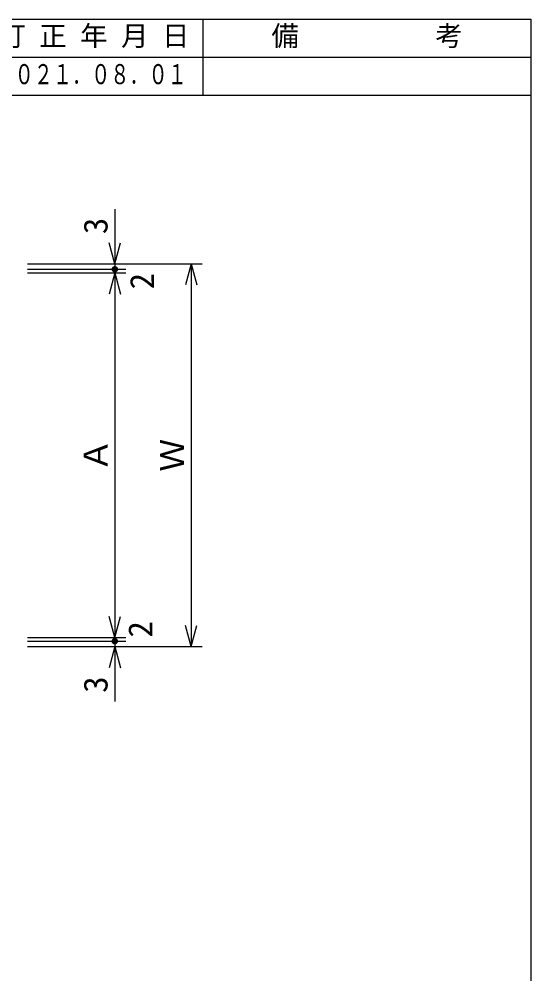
# Model space of a CAD drawing. Units: millimetres, scale not verified. Extents: x -819 to 819, y -558 to 522.
# Drawn here: x 538 to 819, y -2 to 522 of the extents above; entities that cross this region are included whole.
import ezdxf
from ezdxf.enums import TextEntityAlignment as Align

# ---------------------------------------------------------------- set-up
doc = ezdxf.new("R2010")
doc.units = ezdxf.units.MM
doc.header["$LTSCALE"] = 6
for name, color, linetype in [('0-5_寸法線', 7, 'Continuous'), ('0-7_枠細線', 5, 'Continuous'), ('0-9_枠極太', 5, 'Continuous')]:
    doc.layers.add(name, color=color, linetype=linetype)
doc.styles.add('ＭＳ ゴシック', font='')
doc.styles.get('ＭＳ ゴシック').set_extended_font_data('MS Gothic')

msp = doc.modelspace()

# ---------------------------------------------------------------- hatches: boundary and pattern name
at = {"layer": '0-5_寸法線'}
for points in [[(592.301, 384.769, 1), (588.701, 384.769, 1)], [(592.301, 180.769, 1), (588.701, 180.769, 1)]]:
    msp.add_hatch(color=256, dxfattribs=at).paths.add_polyline_path(points)

# ---------------------------------------------------------------- linework, layer by layer
for p, q in [((590.501, 417.769), (590.501, 384.769)), ((590.501, 387.769), (587.395, 399.36)), ((590.501, 387.769), (593.607, 399.36)), ((542.501, 387.769), (638.501, 387.769)), ((632.501, 387.769), (629.395, 376.178)), ((632.501, 387.769), (635.607, 376.178)), ((632.501, 387.769), (632.501, 177.769)), ((542.501, 384.769), (596.501, 384.769)), ((542.501, 382.769), (596.501, 382.769)), ((590.501, 382.769), (587.395, 371.178)), ((590.501, 384.769), (590.501, 382.769)), ((590.501, 382.769), (593.607, 371.178)), ((590.501, 382.769), (590.501, 182.769)), ((590.501, 182.769), (587.395, 194.36)), ((590.501, 182.769), (593.607, 194.36)), ((632.501, 177.769), (629.395, 189.36)), ((632.501, 177.769), (635.607, 189.36)), ((542.501, 182.769), (596.501, 182.769)), ((542.501, 180.769), (596.501, 180.769)), ((590.501, 182.769), (590.501, 180.769)), ((590.501, 180.769), (590.501, 147.769)), ((542.501, 177.769), (638.501, 177.769)), ((590.501, 177.769), (587.395, 166.178)), ((590.501, 177.769), (593.607, 166.178))]:
    msp.add_line(p, q, dxfattribs=at)
at = {"layer": '0-7_枠細線'}
for p, q in [((639, 480), (639, 522)), ((819, 501), (177, 501)), ((819, 480), (177, 480))]:
    msp.add_line(p, q, dxfattribs=at)
at = {"layer": '0-9_枠極太'}
msp.add_lwpolyline([(-819, -558), (-819, 522), (819, 522), (819, -558)], close=True, dxfattribs=at)

# ---------------------------------------------------------------- texts
at = {"layer": '0-5_寸法線', "style": 'ＭＳ ゴシック'}
for s, p in [('3', (590.501, 404.061)), ('2', (615.967, 373.769)), ('Ａ', (590.501, 273.769)), ('Ｗ', (632.501, 273.769)), ('2', (615.05, 182.769)), ('3', (590.501, 152.47))]:
    msp.add_text(s, height=13.2, rotation=90, dxfattribs=at).set_placement(p, align=Align.BOTTOM_LEFT)
at = {"layer": '0-7_枠細線', "style": 'ＭＳ ゴシック'}
for s, p in [('訂 正 年 月 日', (526.5, 504)), ('備\u3000\u3000\u3000\u3000\u3000考', (676.5, 504))]:
    msp.add_text(s, height=11, dxfattribs=at).set_placement(p, align=Align.BOTTOM_LEFT)
at = {"layer": '0-7_枠細線', "style": 'ＭＳ ゴシック', "width": 0.7}
msp.add_text('２０２１．０８．０１', height=11, dxfattribs=at).set_placement((525, 483), align=Align.BOTTOM_LEFT)

doc.saveas('drawing.dxf')
